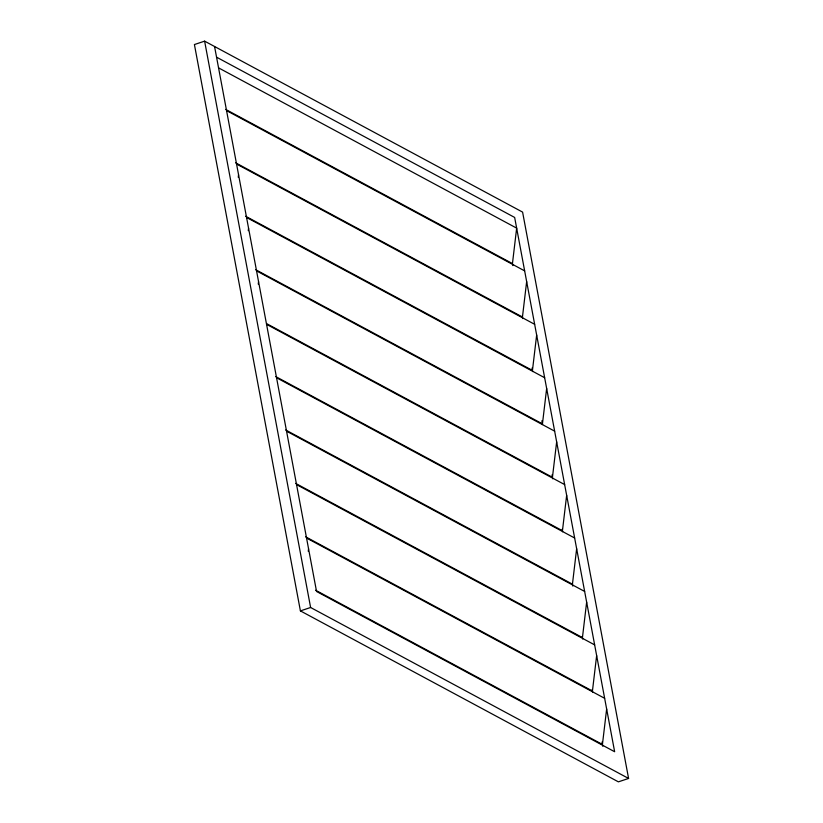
<?xml version="1.0" encoding="UTF-8"?>
<svg xmlns="http://www.w3.org/2000/svg" width="823" height="823" viewBox="0 0 823 823"><rect width="100%" height="100%" fill="white"/><g stroke="black" fill="none" stroke-linecap="round" stroke-linejoin="round"><path stroke-width="1.23" d="M238.258 177.254L238.557 174.723M248.258 230.687L248.556 228.156M258.257 284.11L258.556 281.579M308.255 551.256L308.553 548.725M526.658 281.569L522.451 317.02L235.645 162.82M536.658 334.992L532.45 370.443L245.645 216.243M546.657 388.425L542.45 423.876L255.644 269.677M556.657 441.848L552.449 477.309L266.765 323.706M566.656 495.281L562.448 530.732L275.643 376.533M576.645 548.715L572.448 584.165L285.643 429.966M586.645 602.138L582.447 637.588L295.642 483.389M596.644 655.571L592.437 691.022L305.642 536.822M606.644 708.994L602.436 744.455L315.631 590.245M204.618 41.15L194.413 44.545L300.405 610.892L618.382 781.85L628.587 778.455L522.595 212.108L204.618 41.15L310.61 607.497L628.587 778.455M300.405 610.892L310.61 607.497M216.562 57.178L514.653 217.447L614.647 751.738L316.546 591.47L214.556 46.489M218.558 67.867L516.659 228.136L512.451 263.586L225.646 109.387M226.562 110.611L524.652 270.88M236.561 164.034L534.652 324.313M246.561 217.467L544.651 377.736M256.56 270.89L554.651 431.17M266.559 324.324L564.65 484.593M276.559 377.757L574.649 538.026M286.548 431.18L584.649 591.459M296.547 484.613L594.648 644.882M306.547 538.036L604.648 698.316M512.348 263.072L512.822 265.592M522.266 316.063L522.739 318.583M532.008 368.076L532.656 371.574M541.863 420.79L542.573 424.575M551.996 474.933L552.727 478.821M562.171 529.292L562.644 531.812M572.324 583.548L572.798 586.069M582.242 636.539L582.715 639.06M592.159 689.53L592.632 692.05M601.994 742.079L602.786 746.307"/></g></svg>
